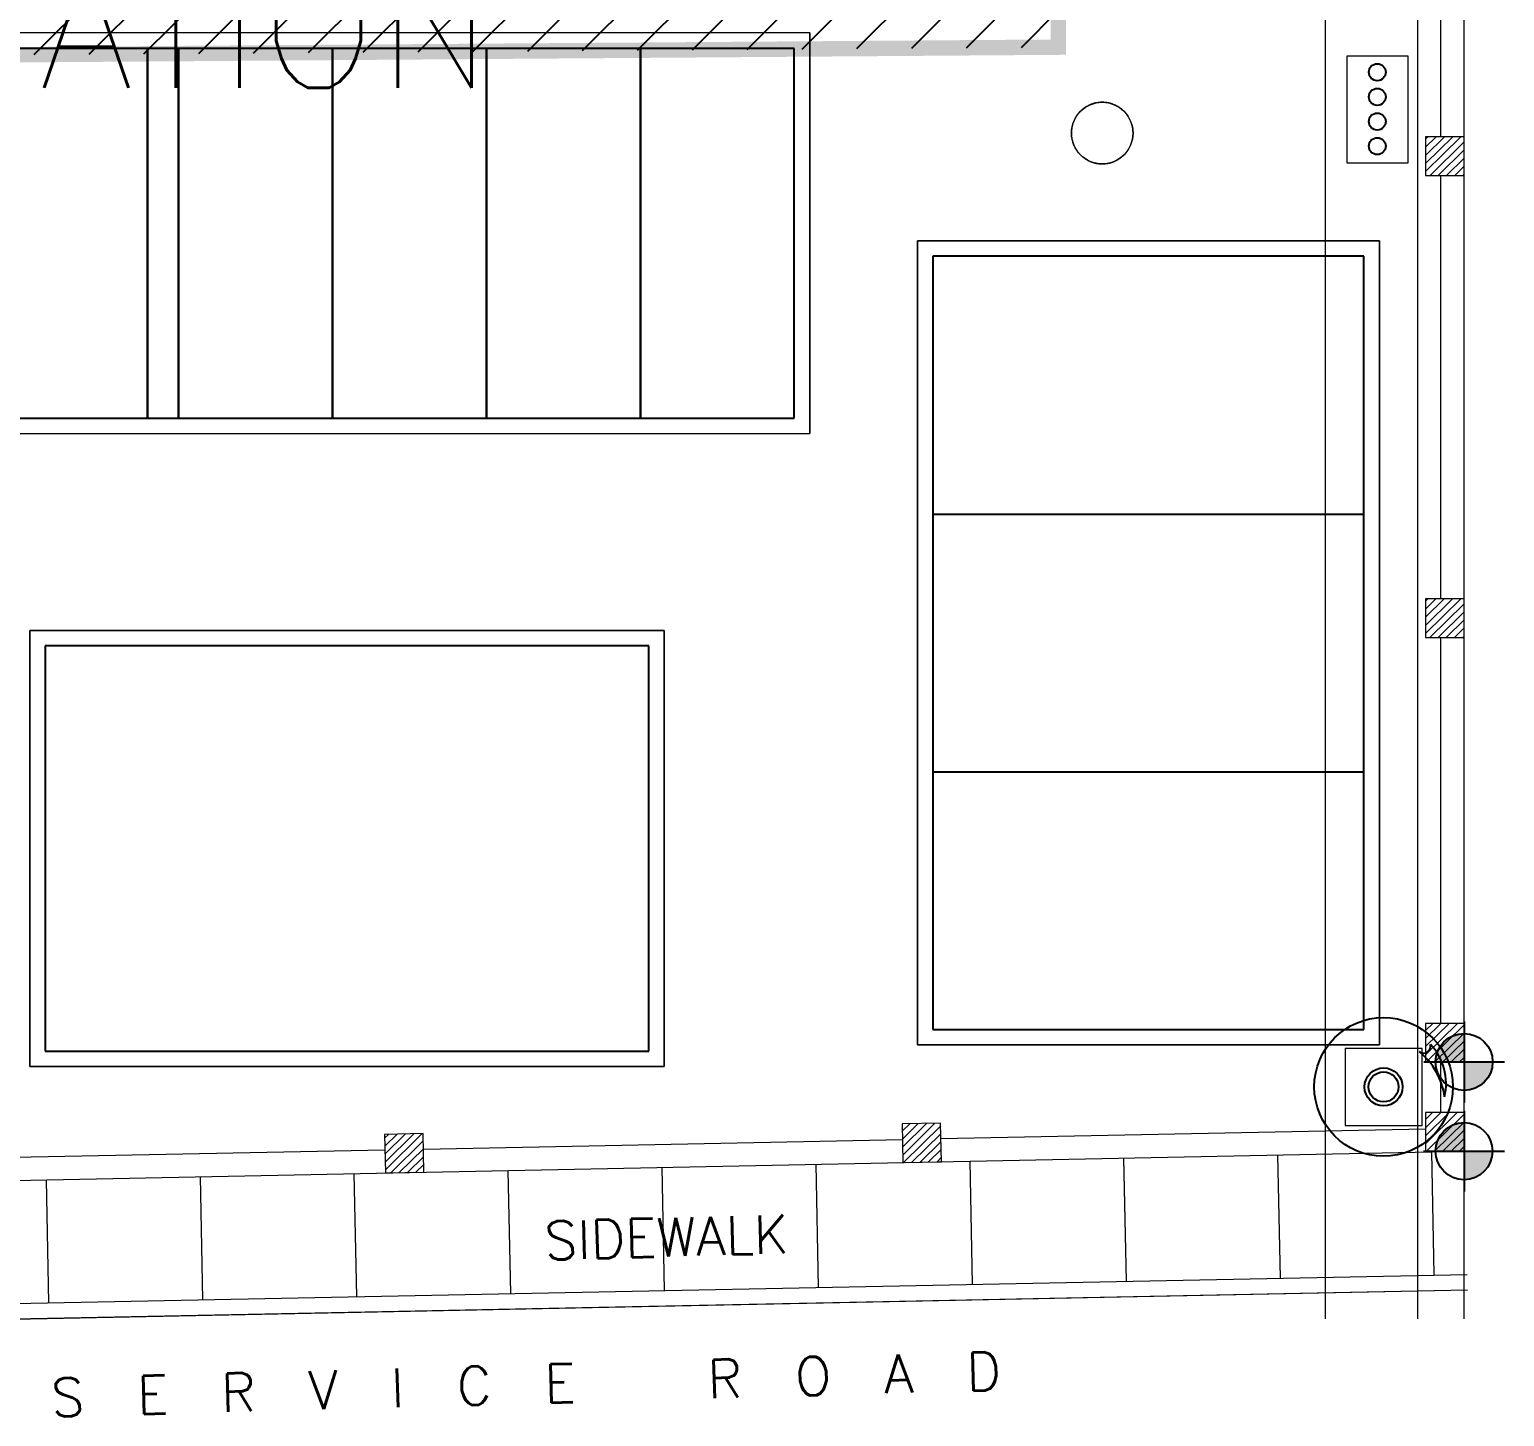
# Model space of a CAD drawing. Header units: inches. Extents: x 65856 to 131389, y 84027 to 134980.
# Drawn here: x 121809 to 131389, y 91328 to 100333 of the extents above; entities that cross this region are included whole.
import ezdxf

# ---------------------------------------------------------------- set-up
doc = ezdxf.new("R2010")
doc.units = ezdxf.units.IN
doc.header["$MEASUREMENT"] = 0
doc.linetypes.add('HIDDEN', pattern=[0.375, 0.25, -0.125])
doc.linetypes.add('HIDDENX2', pattern=[0.75, 0.5, -0.25])
for name, color, linetype in [('71-12459_XREF-T-BLK_A1$0$BORDER', 6, 'Continuous'), ('M-HVAC-EQPM-NEW', 5, 'Continuous'), ('M-X-BKGD', 8, 'Continuous'), ('PIPE FLOOR PLAN', 252, 'Continuous')]:
    doc.layers.add(name, color=color, linetype=linetype)
doc.layers.add('DIM', color=251, linetype='Continuous', lineweight=0)
doc.styles.add('SIMPLEX', font='simplex.shx')
pattern_1 = [(314.5323265, (-534039.06, -527597.502), (26.732058, 26.299184), [])]
pattern_2 = [(314.5323265, (333442.89, -1806763.234), (26.732058, 26.2991839), [])]

# ---------------------------------------------------------------- blocks, each defined once
blk = doc.blocks.new('123')
at = {"layer": 'DIM', "linetype": 'Continuous', "lineweight": 0, "ltscale": 10}
h = blk.add_hatch(dxfattribs=at)
h.set_pattern_fill('ANSI31', color=256, scale=300, angle=-90.46767, style=0)
h.set_pattern_definition(pattern_1)
h.paths.add_polyline_path([(-785616.9, -1069005), (-785621.9, -1068755.1), (-785871.9, -1068760.1), (-785866.9, -1069010.1)])
h = blk.add_hatch(dxfattribs=at)
h.set_pattern_fill('ANSI31', color=256, scale=300, angle=-90.46767, style=0)
h.set_pattern_definition(pattern_1)
h.paths.add_polyline_path([(-785616.9, -1069005), (-785621.9, -1068755.1), (-785871.9, -1068760.1), (-785866.9, -1069010.1)])
h = blk.add_hatch(dxfattribs=at)
h.set_pattern_fill('ANSI31', color=256, scale=300, angle=-90.46767, style=0)
h.set_pattern_definition(pattern_1)
h.paths.add_polyline_path([(-785549.3, -1072366.5), (-785554.3, -1072116.5), (-785804.2, -1072121.5), (-785799.2, -1072371.5)])
h = blk.add_hatch(dxfattribs=at)
h.set_pattern_fill('ANSI31', color=256, scale=300, angle=-90.46767, style=0)
h.set_pattern_definition(pattern_1)
h.paths.add_polyline_path([(-785549.3, -1072366.5), (-785554.3, -1072116.5), (-785804.2, -1072121.5), (-785799.2, -1072371.5)])
at = {"layer": 'DIM', "ltscale": 10}
h = blk.add_hatch(dxfattribs=at)
h.set_pattern_fill('ANSI31', color=256, scale=300, angle=269.53233, style=0)
h.set_pattern_definition(pattern_2)
h.paths.add_polyline_path([(-785480.9, -1075766.2), (-785480.9, -1075516.3), (-785730.9, -1075516.3), (-785730.9, -1075766.2)])
at = {"layer": 'DIM', "linetype": 'Continuous', "lineweight": 0, "ltscale": 10}
h = blk.add_hatch(dxfattribs=at)
h.set_pattern_fill('ANSI31', color=256, scale=300, angle=-90.46767, style=0)
h.set_pattern_definition([(314.5323265, (333442.89, -1806763.234), (26.732058, 26.2991839), [])])
h.paths.add_polyline_path([(-784901.8, -1075766.2), (-784901.8, -1075516.3), (-785151.8, -1075516.3), (-785151.8, -1075766.2)])
at = {"layer": 'DIM', "ltscale": 10}
h = blk.add_hatch(dxfattribs=at)
h.set_pattern_fill('ANSI31', color=256, scale=300, angle=269.53233, style=0)
h.set_pattern_definition(pattern_2)
h.paths.add_polyline_path([(-782145.3, -1075766.2), (-782145.3, -1075516.2), (-782395.3, -1075516.2), (-782395.3, -1075766.2)])
h.paths.add_polyline_path([(-779145.3, -1075766.2), (-779145.3, -1075516.2), (-779395.3, -1075516.2), (-779395.3, -1075766.2)])
at = {"layer": 'DIM', "color": 8, "linetype": 'Continuous', "lineweight": 0, "ltscale": 10}
for p, q in [((-786074.8, -1058676.2), (-785730.9, -1075769.3)), ((-786074.8, -1058676.2), (-785730.9, -1075769.3)), ((-786956.5, -1059594.3), (-786630.7, -1075787.4)), ((-786956.5, -1059594.3), (-786630.7, -1075787.4)), ((-786856.5, -1059592.3), (-786530.7, -1075785.4)), ((-786856.5, -1059592.3), (-786530.7, -1075785.4)), ((-785784.5, -1065645.6), (-785721.9, -1068757.1)), ((-785784.5, -1065645.6), (-785721.9, -1068757.1)), ((-786715.9, -1066574.8), (-785916.2, -1066558.7)), ((-786715.9, -1066574.8), (-785916.2, -1066558.7)), ((-786695.8, -1067574.6), (-785896.1, -1067558.5)), ((-786695.8, -1067574.6), (-785896.1, -1067558.5)), ((-786675.6, -1068574.4), (-785876, -1068558.3)), ((-786675.6, -1068574.4), (-785876, -1068558.3)), ((-785716.9, -1069007), (-785654.3, -1072118.5)), ((-785716.9, -1069007), (-785654.3, -1072118.5)), ((-786655.5, -1069574.2), (-785855.8, -1069558.1)), ((-786655.5, -1069574.2), (-785855.8, -1069558.1)), ((-786635.4, -1070574), (-785835.7, -1070557.9)), ((-786635.4, -1070574), (-785835.7, -1070557.9)), ((-786615.3, -1071573.8), (-785815.6, -1071557.7)), ((-786615.3, -1071573.8), (-785815.6, -1071557.7)), ((-785649.3, -1072368.5), (-785585.9, -1075516.3)), ((-785649.3, -1072368.5), (-785585.9, -1075516.3)), ((-786595.2, -1072573.6), (-785795.5, -1072557.5)), ((-786595.2, -1072573.6), (-785795.5, -1072557.5)), ((-786575, -1073573.4), (-785775.4, -1073557.3)), ((-786575, -1073573.4), (-785775.4, -1073557.3)), ((-786554.9, -1074573.2), (-785755.3, -1074557.1)), ((-786554.9, -1074573.2), (-785755.3, -1074557.1)), ((-786534.8, -1075573), (-785735.1, -1075556.9)), ((-786534.8, -1075573), (-785735.1, -1075556.9)), ((-785480.9, -1075616.2), (-785151.8, -1075616.2)), ((-785480.9, -1075616.2), (-785151.8, -1075616.2)), ((-786820, -1075766.2), (-744795.1, -1075766.2)), ((-786820, -1075766.2), (-745046.7, -1075766.2)), ((-785580.9, -1075766.2), (-785580.9, -1075766.3)), ((-785580.9, -1075766.2), (-785580.9, -1075766.3))]:
    blk.add_line(p, q, dxfattribs=at)
at = {"layer": 'DIM', "linetype": 'HIDDEN', "lineweight": 0, "ltscale": 10}
blk.add_line((-778470.9, -1071516.2), (-781070.9, -1071516.2), dxfattribs=at)
blk.add_line((-778470.9, -1071516.2), (-781070.9, -1071516.2), dxfattribs=at)
at = {"layer": 'DIM', "linetype": 'HIDDENX2', "lineweight": 0, "ltscale": 10}
for p, q in [((-783267.6, -1072316.2), (-783267.6, -1075116.2)), ((-783267.6, -1072316.2), (-783267.6, -1075116.2)), ((-781594.2, -1072316.2), (-781594.2, -1075116.2)), ((-781594.2, -1072316.2), (-781594.2, -1075116.2))]:
    blk.add_line(p, q, dxfattribs=at)
at = {"layer": 'DIM', "linetype": 'Continuous', "lineweight": 0, "ltscale": 10}
for p, q in [((-784901.8, -1075616.2), (-782395.3, -1075616.2)), ((-784901.8, -1075616.2), (-782395.3, -1075616.2)), ((-782145.3, -1075616.2), (-779395.3, -1075616.2)), ((-782145.3, -1075616.2), (-779395.3, -1075616.2)), ((-779145.3, -1075616.2), (-776395.3, -1075616.2)), ((-779145.3, -1075616.2), (-776395.3, -1075616.2))]:
    blk.add_line(p, q, dxfattribs=at)
at = {"layer": 'DIM', "lineweight": 0}
for points in [[(-778470.9, -1071516.2), (-778470.9, -1070239.2), (-778470.9, -1070239.2), (-778470.9, -1069739.2), (-778470.9, -1069739.2), (-778470.9, -1067488.2), (-778471, -1067488.2), (-778471, -1066988.2), (-778470.9, -1066988.2), (-778470.9, -1061916.2), (-781070.9, -1061916.2), (-781070.9, -1071516.2)], [(-778470.9, -1071516.2), (-778470.9, -1070239.2), (-778470.9, -1070239.2), (-778470.9, -1069739.2), (-778470.9, -1069739.2), (-778470.9, -1067488.2), (-778471, -1067488.2), (-778471, -1066988.2), (-778470.9, -1066988.2), (-778470.9, -1061916.2), (-781070.9, -1061916.2), (-781070.9, -1071516.2)], [(-782350.9, -1070571.4), (-782350.9, -1066451.4), (-785180.9, -1066451.4), (-785180.9, -1070571.4)], [(-782350.9, -1070571.4), (-782350.9, -1066451.4), (-785180.9, -1066451.4), (-785180.9, -1070571.4)], [(-779820.9, -1075216.2), (-779820.9, -1072216.2), (-785040.9, -1072216.2), (-785040.9, -1075216.2)], [(-779820.9, -1075216.2), (-779820.9, -1072216.2), (-785040.9, -1072216.2), (-785040.9, -1075216.2)]]:
    blk.add_lwpolyline(points, close=True, dxfattribs=at)
at = {"layer": 'DIM', "linetype": 'HIDDENX2', "lineweight": 0, "ltscale": 10}
for points in [[(-778570.9, -1067216.2), (-778570.9, -1066216.2), (-780970.9, -1066216.2), (-780970.9, -1067216.2)], [(-778570.9, -1067216.2), (-778570.9, -1066216.2), (-780970.9, -1066216.2), (-780970.9, -1067216.2)], [(-782450.9, -1070471.4), (-782450.9, -1066551.4), (-785080.9, -1066551.4), (-785080.9, -1070471.4)], [(-782450.9, -1070471.4), (-782450.9, -1066551.4), (-785080.9, -1066551.4), (-785080.9, -1070471.4)], [(-778570.9, -1067416.2), (-778570.9, -1067216.2), (-780970.9, -1067216.2), (-780970.9, -1067416.2)], [(-778570.9, -1067416.2), (-778570.9, -1067216.2), (-780970.9, -1067216.2), (-780970.9, -1067416.2)], [(-778570.9, -1068416.2), (-778570.9, -1067416.2), (-780970.9, -1067416.2), (-780970.9, -1068416.2)], [(-778570.9, -1068416.2), (-778570.9, -1067416.2), (-780970.9, -1067416.2), (-780970.9, -1068416.2)], [(-780970.9, -1069416.2), (-778570.9, -1069416.2), (-778570.9, -1068416.2), (-780970.9, -1068416.2)], [(-780970.9, -1069416.2), (-778570.9, -1069416.2), (-778570.9, -1068416.2), (-780970.9, -1068416.2)], [(-780970.9, -1070416.2), (-778570.9, -1070416.2), (-778570.9, -1069416.2), (-780970.9, -1069416.2)], [(-780970.9, -1070416.2), (-778570.9, -1070416.2), (-778570.9, -1069416.2), (-780970.9, -1069416.2)], [(-780970.9, -1071416.2), (-778570.9, -1071416.2), (-778570.9, -1070416.2), (-780970.9, -1070416.2)], [(-780970.9, -1071416.2), (-778570.9, -1071416.2), (-778570.9, -1070416.2), (-780970.9, -1070416.2)], [(-779920.9, -1075116.2), (-779920.9, -1072316.2), (-784940.9, -1072316.2), (-784940.9, -1075116.2)], [(-779920.9, -1075116.2), (-779920.9, -1072316.2), (-784940.9, -1072316.2), (-784940.9, -1075116.2)]]:
    blk.add_lwpolyline(points, close=True, dxfattribs=at)
at = {"layer": 'DIM', "linetype": 'HIDDEN', "lineweight": 0, "ltscale": 10}
for points in [[(-785180.9, -1070571.4), (-785180.9, -1066451.4), (-782350.9, -1066451.4), (-782350.9, -1070571.4)], [(-785180.9, -1070571.4), (-785180.9, -1066451.4), (-782350.9, -1066451.4), (-782350.9, -1070571.4)], [(-779820.9, -1072216.2), (-779820.9, -1075216.2), (-785040.9, -1075216.2), (-785040.9, -1072216.2)], [(-779820.9, -1072216.2), (-779820.9, -1075216.2), (-785040.9, -1075216.2), (-785040.9, -1072216.2)]]:
    blk.add_lwpolyline(points, close=True, dxfattribs=at)
at = {"layer": 'DIM'}
for points in [[(-785871.9, -1068760.1), (-785866.9, -1069010.1), (-785616.9, -1069005), (-785621.9, -1068755.1)], [(-785871.9, -1068760.1), (-785866.9, -1069010.1), (-785616.9, -1069005), (-785621.9, -1068755.1)], [(-785804.2, -1072121.5), (-785799.2, -1072371.5), (-785549.3, -1072366.5), (-785554.3, -1072116.5)], [(-785804.2, -1072121.5), (-785799.2, -1072371.5), (-785549.3, -1072366.5), (-785554.3, -1072116.5)], [(-785151.8, -1075516.3), (-785151.8, -1075766.3), (-784901.8, -1075766.3), (-784901.8, -1075516.3)], [(-785151.8, -1075516.3), (-785151.8, -1075766.3), (-784901.8, -1075766.3), (-784901.8, -1075516.3)], [(-782395.3, -1075516.2), (-782395.3, -1075766.2), (-782145.3, -1075766.2), (-782145.3, -1075516.2)], [(-782395.3, -1075516.2), (-782395.3, -1075766.2), (-782145.3, -1075766.2), (-782145.3, -1075516.2)], [(-779395.3, -1075516.2), (-779395.3, -1075766.2), (-779145.3, -1075766.2), (-779145.3, -1075516.2)], [(-779395.3, -1075516.2), (-779395.3, -1075766.2), (-779145.3, -1075766.2), (-779145.3, -1075516.2)]]:
    blk.add_lwpolyline(points, close=True, dxfattribs=at)
at = {"layer": 'DIM', "linetype": 'HIDDEN', "lineweight": 0, "ltscale": 10}
blk.add_lwpolyline([(-779121, -1073616.1, -1), (-779121, -1073216.1, -1)], format="xyb", close=True, dxfattribs=at)
blk.add_lwpolyline([(-779121, -1073616.1, -1), (-779121, -1073216.1, -1)], format="xyb", close=True, dxfattribs=at)
at = {"layer": 'DIM', "linetype": 'Continuous', "lineweight": 0, "ltscale": 10}
for points in [[(-779121, -1073216.1, -1), (-779121, -1073616.1, -1)], [(-779121, -1073216.1, -1), (-779121, -1073616.1, -1)], [(-779206, -1075147.7, -1), (-779206, -1075257.7, -1)], [(-779206, -1075147.7, -1), (-779206, -1075257.7, -1)], [(-779046, -1075147.7, -1), (-779046, -1075257.7, -1)], [(-779046, -1075147.7, -1), (-779046, -1075257.7, -1)], [(-778886, -1075147.7, -1), (-778886, -1075257.7, -1)], [(-778886, -1075147.7, -1), (-778886, -1075257.7, -1)], [(-778726, -1075147.7, -1), (-778726, -1075257.7, -1)], [(-778726, -1075147.7, -1), (-778726, -1075257.7, -1)]]:
    blk.add_lwpolyline(points, format="xyb", close=True, dxfattribs=at)
at = {"layer": 'DIM', "color": 8, "linetype": 'Continuous', "lineweight": 0, "ltscale": 10}
for points in [[(-785563.5, -1074993.4), (-785563.5, -1075493.4), (-785063.5, -1075493.4), (-785063.5, -1074993.4)], [(-785730.9, -1075516.3), (-785730.9, -1075766.3), (-785480.9, -1075766.3), (-785480.9, -1075516.3)], [(-785730.9, -1075516.3), (-785730.9, -1075766.3), (-785480.9, -1075766.3), (-785480.9, -1075516.3)]]:
    blk.add_lwpolyline(points, close=True, dxfattribs=at)
at = {"layer": 'DIM', "linetype": 'Continuous', "lineweight": 0, "ltscale": 10}
blk.add_lwpolyline([(-778621.1, -1075403.9), (-778621.1, -1075003.9), (-779313.5, -1075003.9), (-779313.5, -1075403.9)], close=True, dxfattribs=at)
blk.add_lwpolyline([(-778621.1, -1075403.9), (-778621.1, -1075003.9), (-779313.5, -1075003.9), (-779313.5, -1075403.9)], close=True, dxfattribs=at)
at = {"layer": 'DIM'}
for centre in [(-779206, -1075202.7), (-779206, -1075202.7), (-779046, -1075202.7), (-779046, -1075202.7), (-778886, -1075202.7), (-778886, -1075202.7), (-778726, -1075202.7), (-778726, -1075202.7)]:
    blk.add_circle(centre, 55, dxfattribs=at)
at = {"layer": 'DIM', "linetype": 'Continuous', "lineweight": 0}
for p in [(-783267.6, -1072316.2), (-783267.6, -1072316.2), (-781594.2, -1072316.2), (-781594.2, -1072316.2)]:
    blk.add_point(p, dxfattribs=at)
at = {"layer": 'PIPE FLOOR PLAN', "color": 8}
for radius in [450, 123.3, 97.2]:
    blk.add_circle((-785313.5, -1075243.4), radius, dxfattribs=at)
for centre, radius, start, end in [((-785442.8, -1075177.5), 466.6, 277.94413, 320.23802), ((-785048.5, -1075502.9), 46.1, 144.30955, 283.25782), ((-785292.5, -1075280.8), 369, 256.56355, 313.6447)]:
    blk.add_arc(centre, radius, start, end, dxfattribs=at)
at = {"layer": 'DIM', "linetype": 'Continuous', "lineweight": 0, "ltscale": 10, "insert": (-787244.1, -1069674.6), "char_height": 250, "attachment_point": 5, "rotation": 271.61614, "style": 'SIMPLEX'}
blk.add_mtext('\\A1;S  E  R  V  I  C  E     R  O  A  D  ', dxfattribs=at)
blk.add_mtext('\\A1;S  E  R  V  I  C  E     R  O  A  D  ', dxfattribs=at)

msp = doc.modelspace()

# ---------------------------------------------------------------- hatches: boundary and pattern name
at = {"layer": 'M-HVAC-EQPM-NEW'}
h = msp.add_hatch(dxfattribs=at)
h.set_pattern_fill('ANSI31', color=8, scale=2000)
h.set_pattern_definition([(45, (-70994.24, -96907.33), (-176.7767, 176.7767), [])])
h.paths.add_polyline_path([(113332, 112105.4), (128502.5, 112216.3), (128502.5, 109594.2), (128492, 100218.8), (113321.5, 100107.9)])
at = {"layer": 'M-X-BKGD'}
for points in [[(131126.9, 93815, 0.414214), (130941.9, 93629.9), (131126.9, 93629.9)], [(131312, 93629.9), (131126.9, 93629.9), (131126.9, 93444.9, 0.414214)], [(131126.8, 93235.9, 0.414214), (130941.7, 93050.8), (131126.8, 93050.8)], [(131311.8, 93050.8), (131126.8, 93050.8), (131126.8, 92865.8, 0.414214)]]:
    msp.add_hatch(color=8, dxfattribs=at).paths.add_polyline_path(points)

# ---------------------------------------------------------------- linework, layer by layer
at = {"layer": '71-12459_XREF-T-BLK_A1$0$BORDER', "color": 1, "linetype": 'HIDDEN', "ltscale": 30, "const_width": 100, "flags": 128}
msp.add_lwpolyline([(113332, 112105.4), (128502.5, 112216.3), (128502.5, 109594.2), (128502.5, 109594.2), (128492, 100218.8), (113321.5, 100107.9)], close=True, dxfattribs=at)
at = {"layer": 'M-X-BKGD', "color": 8, "linetype": 'Continuous', "lineweight": 0, "ltscale": 10}
for p, q in [((131126.8, 91961.8), (131126.8, 133986.7)), ((131126.8, 91961.8), (131126.8, 133735)), ((130976.8, 99636.4), (130976.8, 102386.4)), ((130976.8, 99636.4), (130976.8, 102386.4)), ((130976.8, 96636.4), (130976.8, 99386.4)), ((130976.8, 96636.4), (130976.8, 99386.4)), ((130976.8, 93879.9), (130976.8, 96386.4)), ((130976.8, 93879.9), (130976.8, 96386.4)), ((130976.8, 93300.8), (130976.8, 93629.9)), ((130976.8, 93300.8), (130976.8, 93629.9)), ((124367.6, 93064.8), (127479.1, 93127.4)), ((124367.6, 93064.8), (127479.1, 93127.4)), ((127729.1, 93132.5), (130876.9, 93195.8)), ((127729.1, 93132.5), (130876.9, 93195.8)), ((131126.8, 93200.8), (131126.9, 93200.8)), ((131126.8, 93200.8), (131126.9, 93200.8)), ((114036.8, 92706.9), (131129.9, 93050.9)), ((114036.8, 92706.9), (131129.9, 93050.9)), ((121006.2, 92997.2), (124117.7, 93059.8)), ((121006.2, 92997.2), (124117.7, 93059.8)), ((129933.8, 92226.8), (129917.7, 93026.5)), ((129933.8, 92226.8), (129917.7, 93026.5)), ((130933.6, 92246.9), (130917.5, 93046.6)), ((130933.6, 92246.9), (130917.5, 93046.6)), ((124934.8, 92126.2), (124918.7, 92925.9)), ((124934.8, 92126.2), (124918.7, 92925.9)), ((125934.6, 92146.3), (125918.5, 92946)), ((125934.6, 92146.3), (125918.5, 92946)), ((126934.4, 92166.5), (126918.3, 92966.1)), ((126934.4, 92166.5), (126918.3, 92966.1)), ((127934.2, 92186.6), (127918.1, 92986.2)), ((127934.2, 92186.6), (127918.1, 92986.2)), ((128934, 92206.7), (128917.9, 93006.4)), ((128934, 92206.7), (128917.9, 93006.4)), ((121935.4, 92065.9), (121919.3, 92865.5)), ((121935.4, 92065.9), (121919.3, 92865.5)), ((122935.2, 92086), (122919.1, 92885.7)), ((122935.2, 92086), (122919.1, 92885.7)), ((123935, 92106.1), (123918.9, 92905.8)), ((123935, 92106.1), (123918.9, 92905.8)), ((114952.9, 91925.2), (131146, 92251)), ((114952.9, 91925.2), (131146, 92251)), ((114954.9, 91825.2), (131148, 92151.1)), ((114954.9, 91825.2), (131148, 92151.1))]:
    msp.add_line(p, q, dxfattribs=at)
at = {"layer": 'M-X-BKGD', "color": 8, "linetype": 'HIDDEN', "lineweight": 0, "ltscale": 10}
for p, q in [((130226.8, 91961.8), (130226.8, 133649.9)), ((130826.8, 91961.8), (130826.8, 133649.9)), ((126876.8, 100310.8), (126876.8, 97710.8)), ((126876.8, 100310.8), (126876.8, 97710.8))]:
    msp.add_line(p, q, dxfattribs=at)
at = {"layer": 'M-X-BKGD', "color": 8, "linetype": 'HIDDEN', "ltscale": 10}
for p, q in [((127676.8, 97187.5), (130476.8, 97187.5)), ((127676.8, 97187.5), (130476.8, 97187.5)), ((127676.8, 95514.2), (130476.8, 95514.2)), ((127676.8, 95514.2), (130476.8, 95514.2))]:
    msp.add_line(p, q, dxfattribs=at)
at = {"layer": 'M-X-BKGD', "color": 8}
for p, q in [((131126.9, 93892.4), (131126.9, 93367.4)), ((130864.4, 93629.9), (131389.4, 93629.9)), ((131126.8, 93313.3), (131126.8, 92788.3)), ((130864.3, 93050.8), (131389.2, 93050.8))]:
    msp.add_line(p, q, dxfattribs=at)
at = {"layer": 'M-X-BKGD', "color": 251, "linetype": 'Continuous', "lineweight": 0, "ltscale": 10, "true_color": 0x636466}
msp.add_lwpolyline([(126876.8, 100310.8), (125599.8, 100310.8), (125599.8, 100310.8), (125099.8, 100310.8), (125099.8, 100310.8), (122848.8, 100310.8), (122848.8, 100310.7), (122348.8, 100310.7), (122348.8, 100310.8), (117276.8, 100310.8), (117276.8, 97710.8), (126876.8, 97710.8)], close=True, dxfattribs=at)
msp.add_lwpolyline([(126876.8, 100310.8), (125599.8, 100310.8), (125599.8, 100310.8), (125099.8, 100310.8), (125099.8, 100310.8), (122848.8, 100310.8), (122848.8, 100310.7), (122348.8, 100310.7), (122348.8, 100310.8), (117276.8, 100310.8), (117276.8, 97710.8), (126876.8, 97710.8)], close=True, dxfattribs=at)
at = {"layer": 'M-X-BKGD', "color": 251, "linetype": 'HIDDEN', "ltscale": 10, "true_color": 0x636466}
for points in [[(122576.8, 100210.8), (121576.8, 100210.8), (121576.8, 97810.8), (122576.8, 97810.8)], [(122576.8, 100210.8), (121576.8, 100210.8), (121576.8, 97810.8), (122576.8, 97810.8)], [(122776.8, 100210.8), (122576.8, 100210.8), (122576.8, 97810.8), (122776.8, 97810.8)], [(122776.8, 100210.8), (122576.8, 100210.8), (122576.8, 97810.8), (122776.8, 97810.8)], [(123776.8, 100210.8), (122776.8, 100210.8), (122776.8, 97810.8), (123776.8, 97810.8)], [(123776.8, 100210.8), (122776.8, 100210.8), (122776.8, 97810.8), (123776.8, 97810.8)], [(124776.8, 97810.8), (124776.8, 100210.8), (123776.8, 100210.8), (123776.8, 97810.8)], [(124776.8, 97810.8), (124776.8, 100210.8), (123776.8, 100210.8), (123776.8, 97810.8)], [(125776.8, 97810.8), (125776.8, 100210.8), (124776.8, 100210.8), (124776.8, 97810.8)], [(125776.8, 97810.8), (125776.8, 100210.8), (124776.8, 100210.8), (124776.8, 97810.8)], [(126776.8, 97810.8), (126776.8, 100210.8), (125776.8, 100210.8), (125776.8, 97810.8)], [(126776.8, 97810.8), (126776.8, 100210.8), (125776.8, 100210.8), (125776.8, 97810.8)]]:
    msp.add_lwpolyline(points, close=True, dxfattribs=at)
at = {"layer": 'M-X-BKGD', "color": 8, "linetype": 'Continuous', "lineweight": 0, "ltscale": 10}
for points in [[(130764.5, 100160.6), (130364.5, 100160.6), (130364.5, 99468.3), (130764.5, 99468.3)], [(130764.5, 100160.6), (130364.5, 100160.6), (130364.5, 99468.3), (130764.5, 99468.3)], [(130876.8, 99386.4), (131126.8, 99386.4), (131126.8, 99636.4), (130876.8, 99636.4)], [(130876.8, 99386.4), (131126.8, 99386.4), (131126.8, 99636.4), (130876.8, 99636.4)], [(127576.8, 98960.8), (130576.8, 98960.8), (130576.8, 93740.8), (127576.8, 93740.8)], [(130576.8, 98960.8), (127576.8, 98960.8), (127576.8, 93740.8), (130576.8, 93740.8)], [(127576.8, 98960.8), (130576.8, 98960.8), (130576.8, 93740.8), (127576.8, 93740.8)], [(130576.8, 98960.8), (127576.8, 98960.8), (127576.8, 93740.8), (130576.8, 93740.8)], [(130876.8, 96386.4), (131126.8, 96386.4), (131126.8, 96636.4), (130876.8, 96636.4)], [(130876.8, 96386.4), (131126.8, 96386.4), (131126.8, 96636.4), (130876.8, 96636.4)], [(125932, 93600.8), (121812, 93600.8), (121812, 96430.8), (125932, 96430.8)], [(125932, 96430.8), (121812, 96430.8), (121812, 93600.8), (125932, 93600.8)], [(125932, 93600.8), (121812, 93600.8), (121812, 96430.8), (125932, 96430.8)], [(125932, 96430.8), (121812, 96430.8), (121812, 93600.8), (125932, 93600.8)], [(130876.9, 93629.9), (131126.9, 93629.9), (131126.9, 93879.9), (130876.9, 93879.9)], [(130876.9, 93629.9), (131126.9, 93629.9), (131126.9, 93879.9), (130876.9, 93879.9)], [(130354, 93218.2), (130854, 93218.2), (130854, 93718.2), (130354, 93718.2)], [(127482.1, 92977.5), (127732.1, 92982.5), (127727.1, 93232.5), (127477.1, 93227.4)], [(127482.1, 92977.5), (127732.1, 92982.5), (127727.1, 93232.5), (127477.1, 93227.4)], [(130876.9, 93050.8), (131126.9, 93050.8), (131126.9, 93300.8), (130876.9, 93300.8)], [(130876.9, 93050.8), (131126.9, 93050.8), (131126.9, 93300.8), (130876.9, 93300.8)], [(124120.7, 92909.8), (124370.7, 92914.9), (124365.6, 93164.8), (124115.7, 93159.8)], [(124120.7, 92909.8), (124370.7, 92914.9), (124365.6, 93164.8), (124115.7, 93159.8)]]:
    msp.add_lwpolyline(points, close=True, dxfattribs=at)
for points in [[(130508.3, 100055.8, -1), (130618.3, 100055.8, -1)], [(130508.3, 100055.8, -1), (130618.3, 100055.8, -1)], [(130508.3, 99895.8, -1), (130618.3, 99895.8, -1)], [(130508.3, 99895.8, -1), (130618.3, 99895.8, -1)], [(128576.7, 99660.8, -1), (128976.7, 99660.8, -1)], [(128576.7, 99660.8, -1), (128976.7, 99660.8, -1)], [(130508.3, 99735.8, -1), (130618.3, 99735.8, -1)], [(130508.3, 99735.8, -1), (130618.3, 99735.8, -1)], [(130508.3, 99575.8, -1), (130618.3, 99575.8, -1)], [(130508.3, 99575.8, -1), (130618.3, 99575.8, -1)]]:
    msp.add_lwpolyline(points, format="xyb", close=True, dxfattribs=at)
at = {"layer": 'M-X-BKGD', "color": 8, "linetype": 'HIDDEN', "lineweight": 0, "ltscale": 10}
msp.add_lwpolyline([(128976.7, 99660.8, -1), (128576.7, 99660.8, -1)], format="xyb", close=True, dxfattribs=at)
msp.add_lwpolyline([(128976.7, 99660.8, -1), (128576.7, 99660.8, -1)], format="xyb", close=True, dxfattribs=at)
at = {"layer": 'M-X-BKGD', "color": 8, "linetype": 'HIDDEN', "ltscale": 10}
for points in [[(130476.8, 98860.8), (127676.8, 98860.8), (127676.8, 93840.8), (130476.8, 93840.8)], [(130476.8, 98860.8), (127676.8, 98860.8), (127676.8, 93840.8), (130476.8, 93840.8)], [(125832, 96330.8), (121912, 96330.8), (121912, 93700.8), (125832, 93700.8)]]:
    msp.add_lwpolyline(points, close=True, dxfattribs=at)
at = {"layer": 'M-X-BKGD', "color": 8}
for centre, radius in [((130563.3, 100055.8), 55), ((130563.3, 100055.8), 55), ((130563.3, 99895.8), 55), ((130563.3, 99895.8), 55), ((130563.3, 99735.8), 55), ((130563.3, 99735.8), 55), ((130563.3, 99575.8), 55), ((130563.3, 99575.8), 55), ((130604, 93468.2), 450), ((131126.9, 93629.9), 185.1), ((130604, 93468.2), 123.3), ((130604, 93468.2), 97.2), ((131126.8, 93050.8), 185.1)]:
    msp.add_circle(centre, radius, dxfattribs=at)
for centre, radius, start, end in [((130863.5, 93733.3), 46.1, 234.30955, 13.25782), ((130538.1, 93339), 466.6, 7.94413, 50.23802), ((130641.4, 93489.2), 369, 346.56355, 43.6447)]:
    msp.add_arc(centre, radius, start, end, dxfattribs=at)
at = {"layer": 'M-X-BKGD', "color": 8, "linetype": 'Continuous', "lineweight": 0}
for p in [(127676.8, 97187.5), (127676.8, 97187.5), (127676.8, 95514.2), (127676.8, 95514.2)]:
    msp.add_point(p, dxfattribs=at)

# ---------------------------------------------------------------- block references
at = {"layer": 'M-X-BKGD', "rotation": 90}
msp.add_blockref('123', (-944639.4, 878781.7), dxfattribs=at)

# ---------------------------------------------------------------- texts
at = {"layer": 'M-X-BKGD', "color": 251, "true_color": 0x636466, "style": 'SIMPLEX'}
msp.add_text('SUBSTATION', height=800, dxfattribs=at).set_placement((118475.2, 99955.1))
at = {"layer": 'M-X-BKGD', "color": 8, "linetype": 'Continuous', "lineweight": 0, "ltscale": 10, "style": 'SIMPLEX'}
msp.add_text('SIDEWALK', height=250, rotation=1.61614, dxfattribs=at).set_placement((125157, 92344.5))

doc.saveas('drawing.dxf')
